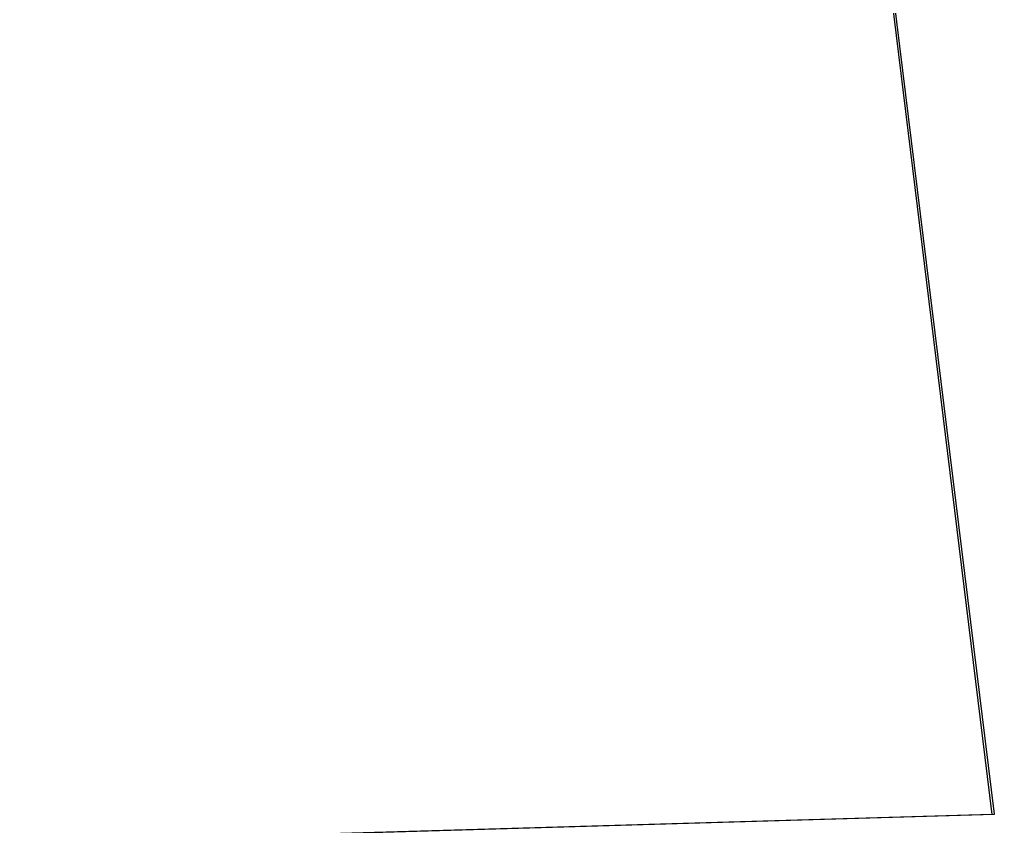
# Model space of a CAD drawing. Extents: x -15449 to 527173, y -170839 to 146543.
# Drawn here: x 15503.583 to 15507.045, y 7839.314 to 7842.181 of the extents above; entities that cross this region are included whole.
import ezdxf

# ---------------------------------------------------------------- set-up
doc = ezdxf.new("R2010")
doc.units = 0
doc.header["$LTSCALE"] = 8
doc.layers.get('0').update_dxf_attribs({"color": 1, "linetype": 'CONTINUOUS'})
doc.layers.add('G-IMPT', color=7, linetype='CONTINUOUS', lineweight=30)
doc.layers.add('Micron SGP Titleblock CAD template EDI$0$G-ANNO-TTLB', color=7, linetype='CONTINUOUS', lineweight=30)

# ---------------------------------------------------------------- blocks, each defined once
blk = doc.blocks.new('A$Cf1db08be')
at = {"layer": 'G-IMPT'}
for p, q in [((33.5337, 71.3339), (34.9604, 59.7034)), ((34.9695, 59.7045), (33.5366, 71.3339)), ((4.7284, 58.82), (34.9695, 59.7045)), ((34.9604, 59.7034), (19.8602, 59.2621))]:
    blk.add_line(p, q, dxfattribs=at)
blk = doc.blocks.new('Micron SGP Titleblock CAD template EDI$0$MU_SGP_ANTitleblock_A1_Type01_v1_1 - A1-419101-sample')
blk.add_blockref('A$Cf1db08be', (731.5833, 312.0548))
blk = doc.blocks.new('Micron SGP Titleblock CAD template EDI')
at = {"layer": 'Micron SGP Titleblock CAD template EDI$0$G-ANNO-TTLB'}
blk.add_blockref('Micron SGP Titleblock CAD template EDI$0$MU_SGP_ANTitleblock_A1_Type01_v1_1 - A1-419101-sample', (-3.846, 118.8541), dxfattribs=at)

msp = doc.modelspace()

# ---------------------------------------------------------------- block references
msp.add_blockref('Micron SGP Titleblock CAD template EDI', (14744.3378, 7348.7447))

doc.saveas('drawing.dxf')
